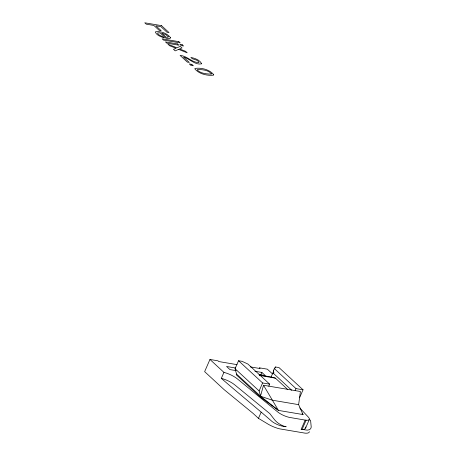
<?xml version="1.0" encoding="UTF-8"?>
<svg xmlns="http://www.w3.org/2000/svg" width="456" height="456" viewBox="0 0 456 456"><rect width="100%" height="100%" fill="white"/><g stroke="black" fill="none" stroke-linecap="round" stroke-linejoin="round"><path stroke-width="0.68" d="M298.629 404.649L300.418 391.499L263.505 385.257L260.285 396.959L278.456 410.406L303.006 414.555L298.629 404.649L272.317 400.197L260.598 396.247L236.533 374.023L235.057 368.722L238.545 360.736L242.073 361.334L247.899 364.048L269.673 384.157L268.801 386.152M291.669 390.216L273.617 373.549L273.891 372.238M236.989 364.635L218.777 361.551L217.991 360.827L209.954 359.465L204.636 371.64L224.118 389.635L253.074 413.381L258.461 418.351L266.486 423.168A13.914 4.093 23.6 0 0 279.648 428.851L305.064 433.149A13.914 4.093 23.6 0 0 309.396 431.689M221.32 378.366A12.563 3.694 23.6 0 1 234.629 384.767L269.832 413.632L274.449 419.583A10.448 4.503 31.7 0 0 278.719 423.493L280.85 424.792A10.055 4.338 31.7 0 0 284.116 426.217L286.157 426.736C281.141 426.383 276.353 424.559 272.266 421.675C255.48 407.026 238.135 392.981 221.32 378.366L223.936 372.381L209.954 359.465M236.533 374.023L236.219 374.735L260.285 396.959M260.758 375.009L261.875 372.444L254.95 371.275M263.505 385.257L278.456 410.406L260.598 396.247L259.122 390.946L262.61 382.96L238.545 360.736M299.563 397.786L303.052 389.8L278.986 367.576L275.452 366.977L273.344 370.494L273.617 373.549M259.27 374.957L271.092 376.958L273.777 370.813M275.019 367.975L275.452 366.977M258.461 418.351L261.163 412.167M295.117 390.604L295.99 388.603L274.216 368.499M309.145 419.172L310.616 420.529L311.22 427.095L310.713 428.691L309.345 429.746L307.224 430.156L301.171 429.278L305.178 420.096L306.096 420.215A10.146 2.981 23.6 0 0 308.416 417.183L299.74 407.938M301.171 429.278L302.089 429.381L306.096 420.215M302.089 429.387A10.032 4.326 31.7 0 0 304.893 428.857L305.611 428.036L309.356 419.469M250.298 366.886L260.102 368.539L259.316 367.815L267.353 369.172L272.528 373.954M235.558 367.998L226.552 366.47L229.944 369.599L236.174 370.654M259.031 374.518L265.267 375.573L261.875 372.444M259.413 375.43L275.407 378.138L287.782 389.567M262.61 382.96L269.673 384.157M295.99 388.603L303.052 389.8M305.178 420.096L289.167 417.354A10.146 2.981 23.6 0 1 277.761 412.002L237.245 378.782A12.563 3.694 23.6 0 0 223.936 372.381M271.092 376.958L275.407 378.138M235.057 368.722L259.122 390.946M302.157 413.472L303.006 414.555L302.185 413.404M305.805 426.901A10.448 4.503 31.7 0 1 305.617 428.036M170.476 37.591L170.476 38.116L169.438 38.572L165.921 38.218L160.124 32.866L157.713 32.883L157.554 33.368C159.024 35.859 162.404 35.802 164.194 37.842C160.974 36.759 156.79 35.471 155.325 32.159L155.507 31.783C160.734 30.894 167.192 33.351 170.476 37.591M168.31 36.754L167.933 37.244L166.178 37.232L161.789 33.174L165.807 34.599L168.31 36.754M213.733 74.67L213.585 75.154C207.212 75.93 199.072 74.009 194.843 68.884L194.991 68.423C201.37 67.488 209.549 69.511 213.733 74.67M201.58 63.561L201.398 63.891C194.769 65.105 189.622 58.624 183.511 57.103L189.286 62.438L187.348 62.107L180.091 55.41C187.085 55.871 192.147 62.751 199.015 62.597L198.371 61.372L196.821 60.238L192.215 58.67L190.864 57.422C194.815 58.271 199.585 59.77 201.58 63.561M211.47 73.826L211.288 74.077C206.568 74.037 200.879 73.553 197.277 70.099L197.522 69.454C202.185 69.586 208.301 69.95 211.47 73.826M178.649 49.368L175.19 50.878L173.491 49.311L176.101 48.273L169.621 45.737L167.939 44.181L176.968 47.812L180.262 46.375L181.984 47.96L179.51 48.912L185.638 51.34L187.199 52.822L178.649 49.368M161.498 25.627L144.78 22.8L146.251 24.157L153.854 25.445L159.178 30.358L161.167 30.694L155.844 25.781L160.917 26.636L166.976 32.228L169.022 32.575L161.498 25.627M178.866 41.661L162.148 38.84L163.476 40.065L180.194 42.892L178.866 41.661M177.601 43.958L165.471 41.906L166.822 43.155L178.951 45.207L177.601 43.958M182.183 44.734L179.863 44.34L181.214 45.589L183.54 45.982L182.183 44.734M191.799 64.347L189.32 63.931L190.864 65.356L193.344 65.772L191.799 64.347"/></g></svg>
